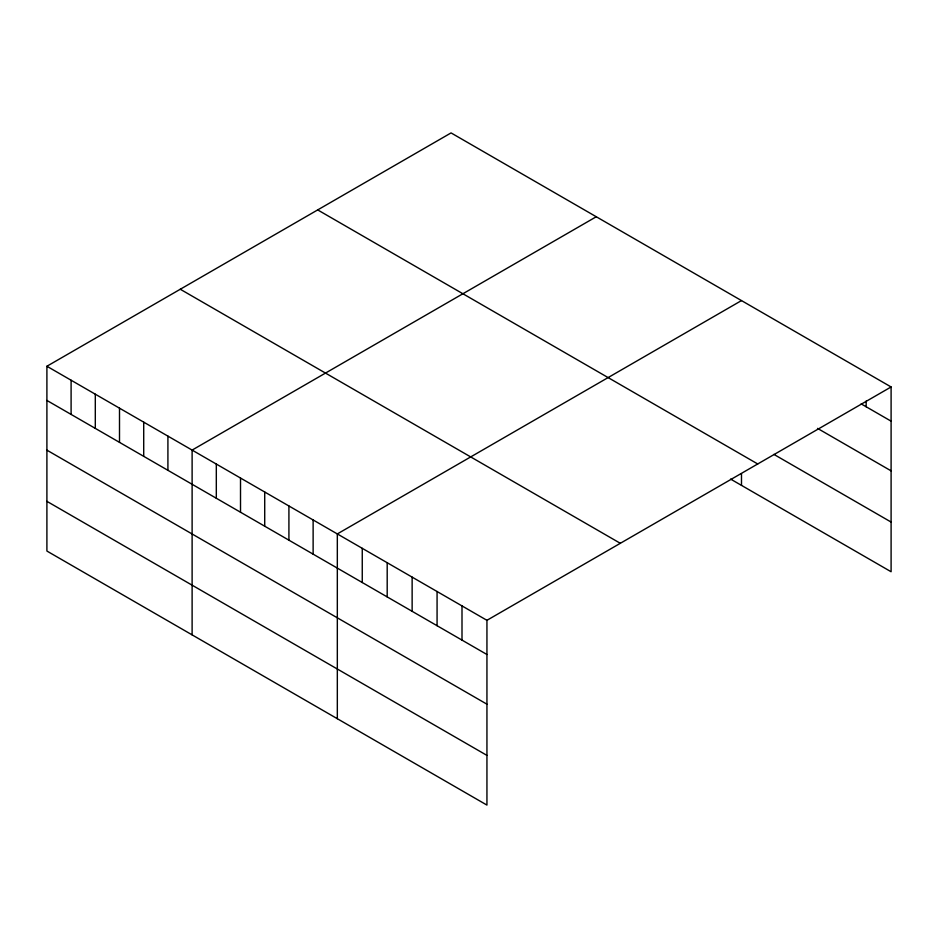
<?xml version="1.0" encoding="UTF-8"?>
<svg xmlns="http://www.w3.org/2000/svg" width="938" height="938" viewBox="0 0 938 938"><rect width="100%" height="100%" fill="white"/><g stroke="black" fill="none" stroke-linecap="round" stroke-linejoin="round"><path stroke-width="1.41" d="M46.9 366.254L486.939 620.311L486.939 805.085L46.9 551.04L46.9 366.254L451.061 132.915L891.1 386.96L891.1 571.746L730.596 479.084M596.275 216.748L192.114 450.088L192.114 634.874M741.489 300.582L337.328 533.921L337.328 718.707M486.939 620.311L891.1 386.96M861.178 403.891L891.1 421.162M817.537 428.385L891.1 470.853M773.909 454.391L891.1 522.056M317.689 209.913L757.728 463.97M180.272 289.244L620.311 543.301M46.9 400.444L486.939 654.501M46.9 450.146L486.939 704.192M46.9 501.338L486.939 755.395M866.161 401.065L866.161 406.764M741.489 473.678L741.489 485.368M462 605.913L462 640.103M437.073 591.515L437.073 625.705M412.134 577.116L412.134 611.318M387.195 562.718L387.195 596.92M362.256 548.32L362.256 582.521M313.128 519.957L313.128 554.147M288.916 505.981L288.916 540.182M264.715 492.004L264.715 526.206M240.515 478.04L240.515 512.23M216.315 464.064L216.315 498.254M167.914 436.111L167.914 470.313M143.713 422.147L143.713 456.337M119.501 408.171L119.501 442.373M95.301 394.195L95.301 428.396M71.1 380.218L71.1 414.42"/></g></svg>
